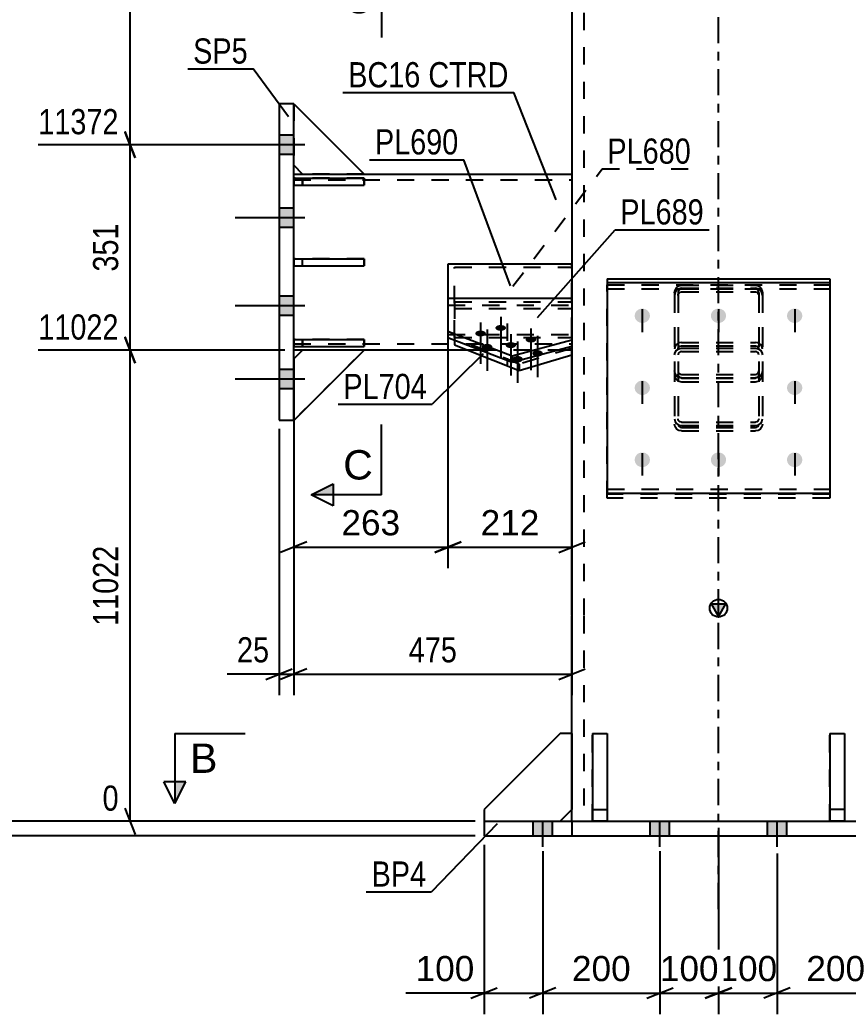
# Model space of a CAD drawing. Header units: millimetres. Extents: x -135 to 706, y -238 to 356.
# Drawn here: x -79.5 to 14.7, y -22 to 91.2 of the extents above; entities that cross this region are included whole.
import ezdxf

# ---------------------------------------------------------------- set-up
doc = ezdxf.new("R2010")
doc.units = ezdxf.units.MM
doc.linetypes.add('DXK_LINE_DOT2', pattern=[3.9198, 1.9599, -1.9599])
doc.linetypes.add('DXK_LINE_DOT3', pattern=[5.9187, 2.979, -0.9799, 0.9799, -0.9799])
doc.styles.add('Arial', font='ARIAL.TTF', dxfattribs={"height": 0.2})
doc.styles.add('Arial Narrow', font='ARIALN.TTF', dxfattribs={"height": 0.2})

# ---------------------------------------------------------------- blocks, each defined once
blk = doc.blocks.new('Part-284933639-1248 - 1225')
at = {"linetype": 'Continuous'}
blk.add_hatch(color=2, dxfattribs=at).paths.add_polyline_path([(0, 23.34), (-0.8, 24.74), (0.8, 24.74)])
at = {"color": 7, "linetype": 'DXK_LINE_DOT3'}
for p, q in [((0, 23.43), (0, 297.99)), ((0, -10), (0, 23.33))]:
    blk.add_line(p, q, dxfattribs=at)
at = {"color": 7, "linetype": 'DXK_LINE_DOT2'}
for p, q in [((-15.33, 287.99), (-15.33, 23.43)), ((-16.67, 57.28), (-16.67, 54.04)), ((-15.33, 23.33), (-15.33, 0)), ((-16.67, 0), (16.67, 0))]:
    blk.add_line(p, q, dxfattribs=at)
at = {"color": 2, "linetype": 'Continuous'}
for p, q in [((-16.67, 277.27), (-16.67, 57.28)), ((-16.67, 23.43), (-16.67, 54.04)), ((0, 23.34), (-0.8, 24.74)), ((-0.8, 24.74), (0.8, 24.74)), ((0.8, 24.74), (0, 23.34)), ((-16.67, 0), (-16.67, 23.33))]:
    blk.add_line(p, q, dxfattribs=at)
blk.add_circle((0, 24.24), 1, dxfattribs=at)
blk = doc.blocks.new('Bolt-284933639-1232 - 1225')
at = {"linetype": 'Continuous'}
for points in [[(-50, 78.08), (-50, 75.88), (-48.33, 75.88), (-48.33, 78.08)], [(-50, 78.08), (-50, 75.88), (-48.33, 75.88), (-48.33, 78.08)], [(-50, 78.08), (-50, 75.88), (-48.33, 75.88), (-48.33, 78.08)], [(-50, 69.75), (-50, 67.55), (-48.33, 67.55), (-48.33, 69.75)], [(-50, 69.75), (-50, 67.55), (-48.33, 67.55), (-48.33, 69.75)], [(-50, 59.75), (-50, 57.55), (-48.33, 57.55), (-48.33, 59.75)], [(-50, 59.75), (-50, 57.55), (-48.33, 57.55), (-48.33, 59.75)], [(-50, 51.42), (-50, 49.22), (-48.33, 49.22), (-48.33, 51.42)], [(-50, 51.42), (-50, 49.22), (-48.33, 49.22), (-48.33, 51.42)], [(-50, 51.42), (-50, 49.22), (-48.33, 49.22), (-48.33, 51.42)]]:
    blk.add_hatch(color=1, dxfattribs=at).paths.add_polyline_path(points)
at = {"color": 1, "linetype": 'Continuous'}
for p, q in [((-48.33, 78.08), (-50, 78.08)), ((-48.33, 78.08), (-50, 78.08)), ((-48.33, 78.08), (-50, 78.08)), ((-47.07, 76.98), (-55, 76.98)), ((-47.07, 76.98), (-55, 76.98)), ((-47.07, 76.98), (-55, 76.98)), ((-48.33, 75.88), (-50, 75.88)), ((-48.33, 75.88), (-50, 75.88)), ((-48.33, 75.88), (-50, 75.88)), ((-48.33, 69.75), (-50, 69.75)), ((-48.33, 69.75), (-50, 69.75)), ((-47.07, 68.65), (-55, 68.65)), ((-47.07, 68.65), (-55, 68.65)), ((-48.33, 67.55), (-50, 67.55)), ((-48.33, 67.55), (-50, 67.55)), ((-48.33, 59.75), (-50, 59.75)), ((-48.33, 59.75), (-50, 59.75)), ((-47.07, 58.65), (-55, 58.65)), ((-47.07, 58.65), (-55, 58.65)), ((-48.33, 57.55), (-50, 57.55)), ((-48.33, 57.55), (-50, 57.55)), ((-48.33, 51.42), (-50, 51.42)), ((-48.33, 51.42), (-50, 51.42)), ((-48.33, 51.42), (-50, 51.42)), ((-47.07, 50.32), (-55, 50.32)), ((-47.07, 50.32), (-55, 50.32)), ((-47.07, 50.32), (-55, 50.32)), ((-48.33, 49.22), (-50, 49.22)), ((-48.33, 49.22), (-50, 49.22)), ((-48.33, 49.22), (-50, 49.22))]:
    blk.add_line(p, q, dxfattribs=at)
blk = doc.blocks.new('Part-284933639-1264 - 1225')
at = {"color": 2, "linetype": 'Continuous'}
for p, q in [((-18, 10), (-26.67, 1.33)), ((-16.67, 10), (-18, 10)), ((-16.67, 10), (-16.67, 1.33)), ((-26.67, 1.33), (-26.67, 0)), ((-18, 0), (-16.67, 1.33)), ((-26.67, 0), (-26.67, 0))]:
    blk.add_line(p, q, dxfattribs=at)
at = {"color": 7, "linetype": 'DXK_LINE_DOT2'}
blk.add_line((-26.67, 0), (-18, 0), dxfattribs=at)
blk = doc.blocks.new('Part-284933639-1414 - 1225')
at = {"color": 2, "linetype": 'Continuous'}
for p, q in [((-16.67, 59.48), (-30.79, 59.48)), ((-30.79, 59.48), (-30.79, 55.01)), ((-16.67, 57.28), (-16.67, 54.04)), ((-30.79, 55.76), (-23.47, 52.95)), ((-23.47, 52.19), (-30.79, 55.01)), ((-23.47, 52.95), (-16.67, 54.8)), ((-16.67, 54.04), (-23.47, 52.19)), ((-23.47, 52.95), (-23.47, 52.19))]:
    blk.add_line(p, q, dxfattribs=at)
at = {"color": 7, "linetype": 'DXK_LINE_DOT2'}
for p, q in [((-16.67, 59.48), (-16.67, 57.28)), ((-30.79, 58.72), (-16.67, 58.72))]:
    blk.add_line(p, q, dxfattribs=at)
blk = doc.blocks.new('Part-284933639-1408 - 1225')
at = {"color": 7, "linetype": 'DXK_LINE_DOT2'}
for p, q in [((-30.04, 59.12), (-16.67, 59.12)), ((-30.04, 59.12), (-30.04, 54.23)), ((-16.67, 59.12), (-16.67, 53.06)), ((-30.04, 58.36), (-16.67, 58.36)), ((-22.69, 52.03), (-30.04, 54.98)), ((-30.04, 54.23), (-28.6, 53.65)), ((-16.67, 53.81), (-22.69, 52.03)), ((-22.69, 52.03), (-22.69, 51.28))]:
    blk.add_line(p, q, dxfattribs=at)
at = {"color": 2, "linetype": 'Continuous'}
for p, q in [((-28.6, 53.65), (-22.69, 51.28)), ((-22.69, 51.28), (-16.67, 53.06))]:
    blk.add_line(p, q, dxfattribs=at)
blk = doc.blocks.new('Part-284933639-1263 - 1225')
at = {"color": 2, "linetype": 'Continuous'}
for p, q in [((-26.67, 0), (-16.67, 0)), ((-26.67, 0), (-26.67, -1.67)), ((-16.67, 0), (26.67, 0)), ((-16.67, 0), (-16.67, -1.67)), ((16.66, -1.67), (16.66, 0)), ((26.67, -1.67), (26.67, 0)), ((-26.67, -1.67), (-16.67, -1.67)), ((-16.67, -1.67), (26.67, -1.67))]:
    blk.add_line(p, q, dxfattribs=at)
blk = doc.blocks.new('Part-284933639-1265 - 1225')
at = {"color": 2, "linetype": 'Continuous'}
for p, q in [((12.66, 10), (12.66, 0)), ((12.66, 10), (14.33, 10)), ((14.33, 10), (14.33, 0)), ((14.33, 1.33), (12.66, 1.33)), ((12.66, 0), (14.33, 0))]:
    blk.add_line(p, q, dxfattribs=at)
blk = doc.blocks.new('Part-284933639-1401 - 1225')
at = {"color": 7, "linetype": 'DXK_LINE_DOT2'}
for p, q in [((-40.33, 54.84), (-48.33, 54.84)), ((-48.33, 54.84), (-48.33, 54.04)), ((-47.33, 54.84), (-47.33, 54.04)), ((-40.33, 54.04), (-40.33, 54.84)), ((-48.33, 54.04), (-40.33, 54.04))]:
    blk.add_line(p, q, dxfattribs=at)
blk = doc.blocks.new('Part-284933639-1266 - 1225')
at = {"color": 7, "linetype": 'DXK_LINE_DOT2'}
for p, q in [((-18, 10), (-26.67, 1.33)), ((-16.67, 10), (-18, 10)), ((-16.67, 1.33), (-16.67, 10)), ((-26.67, 1.33), (-26.67, 0)), ((-18, 0), (-16.67, 1.33)), ((-26.67, 0), (-18, 0))]:
    blk.add_line(p, q, dxfattribs=at)
blk = doc.blocks.new('Part-284933639-1267 - 1225')
at = {"color": 7, "linetype": 'DXK_LINE_DOT2'}
for p, q in [((12.66, 0), (12.66, 10)), ((12.66, 10), (14.33, 10)), ((14.33, 10), (14.33, 0)), ((14.33, 1.33), (12.66, 1.33)), ((14.33, 0), (12.66, 0))]:
    blk.add_line(p, q, dxfattribs=at)
blk = doc.blocks.new('Part-284933639-1269 - 1225')
at = {"color": 2, "linetype": 'Continuous'}
for p, q in [((-14.34, 10), (-14.34, 0)), ((-14.34, 10), (-12.67, 10)), ((-12.67, 10), (-12.67, 0)), ((-14.34, 1.33), (-12.67, 1.33)), ((-14.34, 0), (-12.67, 0))]:
    blk.add_line(p, q, dxfattribs=at)
blk = doc.blocks.new('Part-284933639-1409 - 1225')
at = {"color": 2, "linetype": 'Continuous'}
for p, q in [((-48.33, 81.65), (-40.33, 73.65)), ((-48.33, 74.65), (-47.33, 73.65)), ((-47.33, 73.65), (-40.33, 73.65))]:
    blk.add_line(p, q, dxfattribs=at)
at = {"color": 7, "linetype": 'DXK_LINE_DOT2'}
blk.add_line((-48.33, 81.65), (-48.33, 74.65), dxfattribs=at)
blk = doc.blocks.new('Part-284933639-1281 - 1225')
at = {"color": 7, "linetype": 'DXK_LINE_DOT2'}
for p, q in [((-12.67, 36.77), (-12.67, 61.03)), ((-12.67, 61.03), (12.67, 61.03)), ((-12.67, 60.57), (12.67, 60.57)), ((12.67, 61.03), (12.67, 36.77)), ((12.67, 37.22), (-12.67, 37.22)), ((12.67, 36.77), (-12.67, 36.77))]:
    blk.add_line(p, q, dxfattribs=at)
blk = doc.blocks.new('Part-284933639-1404 - 1225')
at = {"color": 2, "linetype": 'Continuous'}
for p, q in [((-48.33, 54.84), (-40.33, 54.84)), ((-48.33, 54.84), (-48.33, 54.04)), ((-40.33, 54.84), (-40.33, 54.04)), ((-48.33, 54.04), (-40.33, 54.04))]:
    blk.add_line(p, q, dxfattribs=at)
at = {"color": 7, "linetype": 'DXK_LINE_DOT2'}
blk.add_line((-47.33, 54.04), (-47.33, 54.84), dxfattribs=at)
blk = doc.blocks.new('Part-284933639-1403 - 1225')
at = {"color": 2, "linetype": 'Continuous'}
for p, q in [((-48.33, 64.01), (-40.33, 64.01)), ((-48.33, 64.01), (-48.33, 63.21)), ((-40.33, 64.01), (-40.33, 63.21)), ((-48.33, 63.21), (-40.33, 63.21))]:
    blk.add_line(p, q, dxfattribs=at)
at = {"color": 7, "linetype": 'DXK_LINE_DOT2'}
blk.add_line((-47.33, 63.21), (-47.33, 64.01), dxfattribs=at)
blk = doc.blocks.new('Part-284933639-1410 - 1225')
at = {"color": 7, "linetype": 'DXK_LINE_DOT2'}
for p, q in [((-48.33, 74.65), (-48.33, 81.65)), ((-48.33, 81.65), (-40.33, 73.65)), ((-47.33, 73.65), (-48.33, 74.65)), ((-40.33, 73.65), (-47.33, 73.65))]:
    blk.add_line(p, q, dxfattribs=at)
blk = doc.blocks.new('Bolt-284933639-1314 - 1225')
at = {"color": 1, "linetype": 'DXK_LINE_DOT2'}
for p, q in [((-8.67, 57.61), (-8.67, 55.22)), ((0, 57.61), (0, 55.22)), ((8.67, 57.61), (8.67, 55.22)), ((-8.67, 49.47), (-8.67, 47.07)), ((8.67, 49.47), (8.67, 47.07)), ((-8.67, 41.32), (-8.67, 38.93)), ((0, 41.32), (0, 38.93)), ((8.67, 41.32), (8.67, 38.93))]:
    blk.add_line(p, q, dxfattribs=at)
blk = doc.blocks.new('Bolt-284933639-1315 - 1225')
at = {"linetype": 'Continuous'}
for points in [[(-18.9, 0), (-21.1, 0), (-21.1, -1.67), (-18.9, -1.67)], [(-18.9, 0), (-21.1, 0), (-21.1, -1.67), (-18.9, -1.67)], [(-5.57, 0), (-7.77, 0), (-7.77, -1.67), (-5.57, -1.67)], [(-5.57, 0), (-7.77, 0), (-7.77, -1.67), (-5.57, -1.67)], [(7.77, 0), (5.57, 0), (5.57, -1.67), (7.77, -1.67)], [(7.77, 0), (5.57, 0), (5.57, -1.67), (7.77, -1.67)], [(21.1, 0), (18.9, 0), (18.9, -1.67), (21.1, -1.67)], [(21.1, 0), (18.9, 0), (18.9, -1.67), (21.1, -1.67)]]:
    blk.add_hatch(color=1, dxfattribs=at).paths.add_polyline_path(points)
at = {"color": 1, "linetype": 'Continuous'}
for p, q in [((-21.1, -1.67), (-21.1, 0)), ((-21.1, -1.67), (-21.1, 0)), ((-20, -2.93), (-20, 0)), ((-20, -2.93), (-20, 0)), ((-18.9, -1.67), (-18.9, 0)), ((-18.9, -1.67), (-18.9, 0)), ((-7.77, -1.67), (-7.77, 0)), ((-7.77, -1.67), (-7.77, 0)), ((-6.67, -2.93), (-6.67, 0)), ((-6.67, -2.93), (-6.67, 0)), ((-5.57, -1.67), (-5.57, 0)), ((-5.57, -1.67), (-5.57, 0)), ((5.57, -1.67), (5.57, 0)), ((5.57, -1.67), (5.57, 0)), ((6.67, -2.93), (6.67, 0)), ((6.67, -2.93), (6.67, 0)), ((7.77, -1.67), (7.77, 0)), ((7.77, -1.67), (7.77, 0)), ((18.9, -1.67), (18.9, 0)), ((18.9, -1.67), (18.9, 0)), ((20, -2.93), (20, 0)), ((20, -2.93), (20, 0)), ((21.1, -1.67), (21.1, 0)), ((21.1, -1.67), (21.1, 0))]:
    blk.add_line(p, q, dxfattribs=at)
blk = doc.blocks.new('Part-284933639-1399 - 1225')
at = {"color": 7, "linetype": 'DXK_LINE_DOT2'}
for p, q in [((-40.33, 73.17), (-48.33, 73.17)), ((-48.33, 73.17), (-48.33, 72.37)), ((-47.33, 73.17), (-47.33, 72.37)), ((-40.33, 72.37), (-40.33, 73.17)), ((-48.33, 72.37), (-40.33, 72.37))]:
    blk.add_line(p, q, dxfattribs=at)
blk = doc.blocks.new('Part-284933639-1400 - 1225')
at = {"color": 7, "linetype": 'DXK_LINE_DOT2'}
for p, q in [((-40.33, 64.01), (-48.33, 64.01)), ((-48.33, 64.01), (-48.33, 63.21)), ((-47.33, 63.21), (-47.33, 64.01)), ((-40.33, 63.21), (-40.33, 64.01)), ((-48.33, 63.21), (-40.33, 63.21))]:
    blk.add_line(p, q, dxfattribs=at)
blk = doc.blocks.new('Part-284933639-1402 - 1225')
at = {"color": 2, "linetype": 'Continuous'}
for p, q in [((-48.33, 73.17), (-40.33, 73.17)), ((-48.33, 73.17), (-48.33, 72.37)), ((-40.33, 73.17), (-40.33, 72.37)), ((-48.33, 72.37), (-40.33, 72.37))]:
    blk.add_line(p, q, dxfattribs=at)
at = {"color": 7, "linetype": 'DXK_LINE_DOT2'}
blk.add_line((-47.33, 72.37), (-47.33, 73.17), dxfattribs=at)
blk = doc.blocks.new('Part-284933639-1411 - 1225')
at = {"color": 2, "linetype": 'Continuous'}
for p, q in [((-47.33, 53.61), (-48.33, 52.61)), ((-48.33, 45.61), (-40.33, 53.61)), ((-40.33, 53.61), (-47.33, 53.61)), ((-48.33, 45.65), (-48.33, 45.61))]:
    blk.add_line(p, q, dxfattribs=at)
at = {"color": 7, "linetype": 'DXK_LINE_DOT2'}
blk.add_line((-48.33, 45.61), (-48.33, 52.61), dxfattribs=at)
blk = doc.blocks.new('Part-284933639-1412 - 1225')
at = {"color": 7, "linetype": 'DXK_LINE_DOT2'}
for p, q in [((-47.33, 53.61), (-48.33, 52.61)), ((-48.33, 45.61), (-40.33, 53.61)), ((-40.33, 53.61), (-47.33, 53.61)), ((-48.33, 52.61), (-48.33, 45.61))]:
    blk.add_line(p, q, dxfattribs=at)
blk = doc.blocks.new('Part-284933639-1455 - 1225')
at = {"color": 2, "linetype": 'Continuous'}
for p, q in [((-50, 81.65), (-50, 45.65)), ((-48.33, 81.65), (-50, 81.65)), ((-48.33, 45.65), (-48.33, 81.65)), ((-50, 45.65), (-48.33, 45.65))]:
    blk.add_line(p, q, dxfattribs=at)
blk = doc.blocks.new('Part-284933639-1456 - 1225')
at = {"color": 7, "linetype": 'DXK_LINE_DOT2'}
for p, q in [((-5, 60.15), (-4.94, 60.47)), ((-5, 60.15), (-5, 45.79)), ((-4.57, 60.31), (-4.6, 60.15)), ((-4.6, 60.15), (-4.6, 45.79)), ((-4.48, 60.45), (-4.57, 60.31)), ((-4.51, 60.93), (-4.2, 61)), ((-4.35, 60.54), (-4.48, 60.45)), ((-4.2, 60.57), (-4.35, 60.54)), ((-4.2, 61), (4.2, 61)), ((-4.2, 60.57), (4.2, 60.57)), ((4.2, 61), (4.51, 60.93)), ((4.35, 60.54), (4.2, 60.57)), ((4.48, 60.45), (4.35, 60.54)), ((4.57, 60.31), (4.48, 60.45)), ((4.6, 60.15), (4.57, 60.31)), ((4.6, 60.15), (4.6, 45.79)), ((4.94, 60.47), (5, 60.15)), ((5, 60.15), (5, 45.79)), ((-4.51, 54.43), (-4.77, 54.26)), ((-4.2, 54.49), (-4.51, 54.43)), ((-4.2, 54.49), (4.2, 54.49)), ((4.51, 54.43), (4.2, 54.49)), ((4.77, 54.26), (4.51, 54.43)), ((-4.94, 54.02), (-5, 53.73)), ((-4.77, 54.26), (-4.94, 54.02)), ((-4.6, 53.73), (-4.57, 53.87)), ((-4.57, 53.87), (-4.48, 54)), ((-4.48, 54), (-4.35, 54.08)), ((-4.35, 54.08), (-4.2, 54.11)), ((-4.2, 54.11), (4.2, 54.11)), ((4.2, 54.11), (4.35, 54.08)), ((4.35, 54.08), (4.48, 54)), ((4.48, 54), (4.57, 53.87)), ((4.57, 53.87), (4.6, 53.73)), ((4.94, 54.02), (4.77, 54.26)), ((5, 53.73), (4.94, 54.02)), ((-4.94, 50.94), (-5, 51.27)), ((-4.6, 51.27), (-4.57, 51.1)), ((-4.57, 51.1), (-4.48, 50.97)), ((-4.48, 50.97), (-4.35, 50.88)), ((4.35, 50.88), (4.48, 50.97)), ((4.48, 50.97), (4.57, 51.1)), ((4.57, 51.1), (4.6, 51.27)), ((5, 51.27), (4.94, 50.94)), ((-4.2, 50.42), (-4.51, 50.49)), ((-4.35, 50.88), (-4.2, 50.84)), ((-4.2, 50.84), (4.2, 50.84)), ((-4.2, 50.42), (4.2, 50.42)), ((4.2, 50.84), (4.35, 50.88)), ((4.51, 50.49), (4.2, 50.42)), ((-5, 45.79), (-4.94, 45.5)), ((-4.94, 45.5), (-4.77, 45.25)), ((-4.57, 45.64), (-4.6, 45.79)), ((-4.48, 45.52), (-4.57, 45.64)), ((-4.35, 45.44), (-4.48, 45.52)), ((-4.2, 45.41), (-4.35, 45.44)), ((-4.2, 45.41), (4.2, 45.41)), ((4.35, 45.44), (4.2, 45.41)), ((4.48, 45.52), (4.35, 45.44)), ((4.57, 45.64), (4.48, 45.52)), ((4.6, 45.79), (4.57, 45.64)), ((4.77, 45.25), (4.94, 45.5)), ((4.94, 45.5), (5, 45.79)), ((-4.77, 45.25), (-4.51, 45.09)), ((-4.51, 45.09), (-4.2, 45.03)), ((-4.2, 45.03), (4.2, 45.03)), ((4.2, 45.03), (4.51, 45.09)), ((4.51, 45.09), (4.77, 45.25))]:
    blk.add_line(p, q, dxfattribs=at)
for centre, start, end in [((-4.17, 60.18), 114.1353, 159.0718), ((4.17, 60.18), 20.9282, 65.8647), ((-4.17, 51.24), 200.9282, 245.8647), ((4.17, 51.24), 294.1353, 339.0718)]:
    blk.add_arc(centre, 0.824, start, end, dxfattribs=at)
blk = doc.blocks.new('Part-284933639-1459 - 1225')
at = {"color": 7, "linetype": 'DXK_LINE_DOT2'}
for p, q in [((-14.34, 0), (-14.34, 10)), ((-14.34, 10), (-12.67, 10)), ((-12.67, 10), (-12.67, 0)), ((-14.34, 1.33), (-12.67, 1.33)), ((-12.67, 0), (-14.34, 0))]:
    blk.add_line(p, q, dxfattribs=at)
blk = doc.blocks.new('Part-284933639-1460 - 1225')
at = {"color": 7, "linetype": 'DXK_LINE_DOT2'}
for p, q in [((-4.94, 60.14), (-5, 59.81)), ((-4.6, 59.81), (-4.57, 59.98)), ((-4.57, 59.98), (-4.48, 60.11)), ((-4.2, 60.66), (-4.51, 60.6)), ((-4.48, 60.11), (-4.35, 60.21)), ((-4.35, 60.21), (-4.2, 60.24)), ((-4.2, 60.66), (4.2, 60.66)), ((-4.2, 60.24), (4.2, 60.24)), ((4.51, 60.6), (4.2, 60.66)), ((4.2, 60.24), (4.35, 60.21)), ((4.35, 60.21), (4.48, 60.11)), ((4.48, 60.11), (4.57, 59.98)), ((4.57, 59.98), (4.6, 59.81)), ((5, 59.81), (4.94, 60.14)), ((-5, 59.81), (-5, 45.18)), ((-4.6, 59.81), (-4.6, 45.18)), ((4.6, 59.81), (4.6, 45.18)), ((5, 59.81), (5, 45.18)), ((-5, 53.07), (-4.94, 53.36)), ((-4.94, 53.36), (-4.77, 53.6)), ((-4.77, 53.6), (-4.51, 53.77)), ((-4.57, 53.22), (-4.6, 53.07)), ((-4.48, 53.34), (-4.57, 53.22)), ((-4.51, 53.77), (-4.2, 53.82)), ((-4.35, 53.42), (-4.48, 53.34)), ((-4.2, 53.45), (-4.35, 53.42)), ((-4.2, 53.82), (4.2, 53.82)), ((-4.2, 53.45), (4.2, 53.45)), ((4.2, 53.82), (4.51, 53.77)), ((4.35, 53.42), (4.2, 53.45)), ((4.48, 53.34), (4.35, 53.42)), ((4.57, 53.22), (4.48, 53.34)), ((4.51, 53.77), (4.77, 53.6)), ((4.6, 53.07), (4.57, 53.22)), ((4.77, 53.6), (4.94, 53.36)), ((4.94, 53.36), (5, 53.07)), ((-5, 50.87), (-4.94, 50.55)), ((-4.57, 50.71), (-4.6, 50.87)), ((-4.48, 50.57), (-4.57, 50.71)), ((-4.51, 50.09), (-4.2, 50.02)), ((-4.35, 50.48), (-4.48, 50.57)), ((-4.2, 50.45), (-4.35, 50.48)), ((-4.2, 50.45), (4.2, 50.45)), ((-4.2, 50.02), (4.2, 50.02)), ((4.35, 50.48), (4.2, 50.45)), ((4.2, 50.02), (4.51, 50.09)), ((4.48, 50.57), (4.35, 50.48)), ((4.57, 50.71), (4.48, 50.57)), ((4.6, 50.87), (4.57, 50.71)), ((4.94, 50.55), (5, 50.87)), ((-4.94, 44.89), (-5, 45.18)), ((-4.77, 44.65), (-4.94, 44.89)), ((-4.51, 44.48), (-4.77, 44.65)), ((-4.6, 45.18), (-4.57, 45.03)), ((-4.57, 45.03), (-4.48, 44.91)), ((-4.2, 44.43), (-4.51, 44.48)), ((-4.48, 44.91), (-4.35, 44.83)), ((-4.35, 44.83), (-4.2, 44.8)), ((-4.2, 44.8), (4.2, 44.8)), ((-4.2, 44.43), (4.2, 44.43)), ((4.2, 44.8), (4.35, 44.83)), ((4.51, 44.48), (4.2, 44.43)), ((4.35, 44.83), (4.48, 44.91)), ((4.48, 44.91), (4.57, 45.03)), ((4.77, 44.65), (4.51, 44.48)), ((4.57, 45.03), (4.6, 45.18)), ((4.94, 44.89), (4.77, 44.65)), ((5, 45.18), (4.94, 44.89))]:
    blk.add_line(p, q, dxfattribs=at)
for centre, start, end in [((-4.17, 59.85), 114.32, 159.2417), ((4.17, 59.85), 20.7583, 65.68), ((-4.17, 50.84), 200.7583, 245.68), ((4.17, 50.84), 294.32, 339.2417)]:
    blk.add_arc(centre, 0.827, start, end, dxfattribs=at)
blk = doc.blocks.new('Part-284933639-1491 - 1225')
at = {"color": 2, "linetype": 'Continuous'}
for p, q in [((-48.33, 73.65), (-47.33, 73.65)), ((-40.33, 73.65), (-16.67, 73.65)), ((-48.33, 53.65), (-27.26, 53.65)), ((-18.1, 53.65), (-16.67, 53.65))]:
    blk.add_line(p, q, dxfattribs=at)
at = {"color": 7, "linetype": 'DXK_LINE_DOT2'}
for p, q in [((-48.33, 53.65), (-48.33, 73.65)), ((-47.33, 73.65), (-40.33, 73.65)), ((-16.67, 73.65), (-16.67, 53.65)), ((-48.33, 72.98), (-16.67, 72.98)), ((-48.33, 54.32), (-16.67, 54.32)), ((-27.26, 53.65), (-18.1, 53.65))]:
    blk.add_line(p, q, dxfattribs=at)
blk = doc.blocks.new('Part-284933639-1493 - 1225')
at = {"color": 2, "linetype": 'Continuous'}
for p, q in [((-12.67, 61.74), (-12.67, 37.35)), ((-12.67, 61.74), (12.67, 61.74)), ((-12.67, 61.3), (12.67, 61.3)), ((12.67, 61.74), (12.67, 37.35)), ((-12.67, 37.35), (12.67, 37.35))]:
    blk.add_line(p, q, dxfattribs=at)
at = {"color": 7, "linetype": 'DXK_LINE_DOT2'}
blk.add_line((-12.67, 37.78), (12.67, 37.78), dxfattribs=at)
blk = doc.blocks.new('Bolt-284933639-1494 - 1225')
at = {"linetype": 'Continuous'}
for points in [[(-8.67, 58.34), (-8.49, 58.32), (-8.31, 58.27), (-8.16, 58.18), (-8.02, 58.07), (-7.92, 57.93), (-7.84, 57.77), (-7.81, 57.6), (-7.81, 57.43), (-7.84, 57.27), (-7.92, 57.11), (-8.02, 56.97), (-8.16, 56.86), (-8.31, 56.77), (-8.49, 56.72), (-8.67, 56.7), (-8.85, 56.72), (-9.02, 56.77), (-9.18, 56.86), (-9.31, 56.97), (-9.42, 57.11), (-9.49, 57.27), (-9.53, 57.43), (-9.53, 57.6), (-9.49, 57.77), (-9.42, 57.93), (-9.31, 58.07), (-9.18, 58.18), (-9.02, 58.27), (-8.85, 58.32)], [(0, 58.34), (0.18, 58.32), (0.35, 58.27), (0.51, 58.18), (0.64, 58.07), (0.75, 57.93), (0.82, 57.77), (0.86, 57.6), (0.86, 57.43), (0.82, 57.27), (0.75, 57.11), (0.64, 56.97), (0.51, 56.86), (0.35, 56.77), (0.18, 56.72), (0, 56.7), (-0.18, 56.72), (-0.35, 56.77), (-0.51, 56.86), (-0.64, 56.97), (-0.75, 57.11), (-0.82, 57.27), (-0.86, 57.43), (-0.86, 57.6), (-0.82, 57.77), (-0.75, 57.93), (-0.64, 58.07), (-0.51, 58.18), (-0.35, 58.27), (-0.18, 58.32)], [(8.67, 58.34), (8.85, 58.32), (9.02, 58.27), (9.18, 58.18), (9.31, 58.07), (9.42, 57.93), (9.49, 57.77), (9.53, 57.6), (9.53, 57.43), (9.49, 57.27), (9.42, 57.11), (9.31, 56.97), (9.18, 56.86), (9.02, 56.77), (8.85, 56.72), (8.67, 56.7), (8.49, 56.72), (8.31, 56.77), (8.16, 56.86), (8.02, 56.97), (7.92, 57.11), (7.84, 57.27), (7.8, 57.43), (7.8, 57.6), (7.84, 57.77), (7.92, 57.93), (8.02, 58.07), (8.16, 58.18), (8.31, 58.27), (8.49, 58.32)], [(-8.67, 50.14), (-8.49, 50.13), (-8.31, 50.07), (-8.16, 49.99), (-8.02, 49.87), (-7.92, 49.73), (-7.84, 49.58), (-7.81, 49.41), (-7.81, 49.24), (-7.84, 49.07), (-7.92, 48.91), (-8.02, 48.78), (-8.16, 48.66), (-8.31, 48.58), (-8.49, 48.52), (-8.67, 48.51), (-8.85, 48.52), (-9.02, 48.58), (-9.18, 48.66), (-9.31, 48.78), (-9.42, 48.91), (-9.49, 49.07), (-9.53, 49.24), (-9.53, 49.41), (-9.49, 49.58), (-9.42, 49.73), (-9.31, 49.87), (-9.18, 49.99), (-9.02, 50.07), (-8.85, 50.13)], [(8.67, 50.14), (8.85, 50.13), (9.02, 50.07), (9.18, 49.99), (9.31, 49.87), (9.42, 49.73), (9.49, 49.58), (9.53, 49.41), (9.53, 49.24), (9.49, 49.07), (9.42, 48.91), (9.31, 48.78), (9.18, 48.66), (9.02, 48.58), (8.85, 48.52), (8.67, 48.51), (8.49, 48.52), (8.31, 48.58), (8.16, 48.66), (8.02, 48.78), (7.92, 48.91), (7.84, 49.07), (7.8, 49.24), (7.8, 49.41), (7.84, 49.58), (7.92, 49.73), (8.02, 49.87), (8.16, 49.99), (8.31, 50.07), (8.49, 50.13)], [(-8.67, 41.96), (-8.49, 41.95), (-8.31, 41.89), (-8.16, 41.81), (-8.02, 41.69), (-7.92, 41.55), (-7.84, 41.39), (-7.81, 41.22), (-7.81, 41.04), (-7.84, 40.87), (-7.92, 40.71), (-8.02, 40.57), (-8.16, 40.45), (-8.31, 40.37), (-8.49, 40.31), (-8.67, 40.3), (-8.85, 40.31), (-9.02, 40.37), (-9.18, 40.45), (-9.31, 40.57), (-9.42, 40.71), (-9.49, 40.87), (-9.53, 41.04), (-9.53, 41.22), (-9.49, 41.39), (-9.42, 41.55), (-9.31, 41.69), (-9.18, 41.81), (-9.02, 41.89), (-8.85, 41.95)], [(0, 41.96), (0.18, 41.95), (0.35, 41.89), (0.51, 41.81), (0.64, 41.69), (0.75, 41.55), (0.82, 41.39), (0.86, 41.22), (0.86, 41.04), (0.82, 40.87), (0.75, 40.71), (0.64, 40.57), (0.51, 40.45), (0.35, 40.37), (0.18, 40.31), (0, 40.3), (-0.18, 40.31), (-0.35, 40.37), (-0.51, 40.45), (-0.64, 40.57), (-0.75, 40.71), (-0.82, 40.87), (-0.86, 41.04), (-0.86, 41.22), (-0.82, 41.39), (-0.75, 41.55), (-0.64, 41.69), (-0.51, 41.81), (-0.35, 41.89), (-0.18, 41.95)], [(8.67, 41.96), (8.85, 41.95), (9.02, 41.89), (9.18, 41.81), (9.31, 41.69), (9.42, 41.55), (9.49, 41.39), (9.53, 41.22), (9.53, 41.04), (9.49, 40.87), (9.42, 40.71), (9.31, 40.57), (9.18, 40.45), (9.02, 40.37), (8.85, 40.31), (8.67, 40.3), (8.49, 40.31), (8.31, 40.37), (8.16, 40.45), (8.02, 40.57), (7.92, 40.71), (7.84, 40.87), (7.8, 41.04), (7.8, 41.22), (7.84, 41.39), (7.92, 41.55), (8.02, 41.69), (8.16, 41.81), (8.31, 41.89), (8.49, 41.95)]]:
    blk.add_hatch(color=1, dxfattribs=at).paths.add_polyline_path(points)
at = {"color": 1, "linetype": 'Continuous'}
for p, q in [((-8.67, 58.28), (-8.67, 56)), ((0, 58.28), (0, 56)), ((8.67, 58.28), (8.67, 56)), ((-8.67, 50.08), (-8.67, 47.81)), ((8.67, 50.08), (8.67, 47.81)), ((-8.67, 41.89), (-8.67, 39.61)), ((0, 41.89), (0, 39.61)), ((8.67, 41.89), (8.67, 39.61))]:
    blk.add_line(p, q, dxfattribs=at)
blk = doc.blocks.new('Bolt-284933639-1550 - 1225')
at = {"linetype": 'Continuous'}
for points in [[(-27.07, 55.17), (-27.2, 55.18), (-27.32, 55.2), (-27.42, 55.24), (-27.52, 55.28), (-27.59, 55.34), (-27.64, 55.4), (-27.67, 55.47), (-27.67, 55.54), (-27.64, 55.61), (-27.59, 55.68), (-27.52, 55.73), (-27.42, 55.78), (-27.32, 55.81), (-27.2, 55.84), (-27.07, 55.84), (-26.95, 55.84), (-26.83, 55.81), (-26.72, 55.78), (-26.63, 55.73), (-26.55, 55.68), (-26.5, 55.61), (-26.47, 55.54), (-26.47, 55.47), (-26.5, 55.4), (-26.55, 55.34), (-26.63, 55.28), (-26.72, 55.24), (-26.83, 55.2), (-26.95, 55.18)], [(-24.78, 55.81), (-24.91, 55.81), (-25.03, 55.84), (-25.13, 55.87), (-25.23, 55.92), (-25.3, 55.97), (-25.35, 56.04), (-25.38, 56.1), (-25.38, 56.17), (-25.35, 56.24), (-25.3, 56.3), (-25.23, 56.36), (-25.13, 56.41), (-25.03, 56.44), (-24.91, 56.46), (-24.78, 56.47), (-24.66, 56.46), (-24.54, 56.44), (-24.43, 56.41), (-24.34, 56.36), (-24.26, 56.3), (-24.21, 56.24), (-24.18, 56.17), (-24.18, 56.1), (-24.21, 56.04), (-24.26, 55.97), (-24.34, 55.92), (-24.43, 55.87), (-24.54, 55.84), (-24.66, 55.81)], [(-23.63, 53.84), (-23.75, 53.84), (-23.87, 53.87), (-23.98, 53.9), (-24.07, 53.95), (-24.15, 54.01), (-24.2, 54.08), (-24.22, 54.15), (-24.22, 54.22), (-24.2, 54.29), (-24.15, 54.36), (-24.07, 54.41), (-23.98, 54.46), (-23.87, 54.5), (-23.75, 54.52), (-23.63, 54.53), (-23.5, 54.52), (-23.38, 54.5), (-23.27, 54.46), (-23.18, 54.41), (-23.11, 54.36), (-23.06, 54.29), (-23.03, 54.22), (-23.03, 54.15), (-23.06, 54.08), (-23.11, 54.01), (-23.18, 53.95), (-23.27, 53.9), (-23.38, 53.87), (-23.5, 53.84)], [(-21.34, 54.47), (-21.46, 54.48), (-21.58, 54.5), (-21.69, 54.54), (-21.78, 54.59), (-21.86, 54.64), (-21.91, 54.71), (-21.93, 54.78), (-21.93, 54.85), (-21.91, 54.92), (-21.86, 54.98), (-21.78, 55.04), (-21.69, 55.09), (-21.58, 55.13), (-21.46, 55.15), (-21.34, 55.15), (-21.21, 55.15), (-21.09, 55.13), (-20.98, 55.09), (-20.89, 55.04), (-20.82, 54.98), (-20.77, 54.92), (-20.74, 54.85), (-20.74, 54.78), (-20.77, 54.71), (-20.82, 54.64), (-20.89, 54.59), (-20.98, 54.54), (-21.09, 54.5), (-21.21, 54.48)]]:
    blk.add_hatch(color=1, dxfattribs=at).paths.add_polyline_path(points)
at = {"color": 1, "linetype": 'Continuous'}
for p, q in [((-27.07, 56.77), (-27.07, 52.04)), ((-24.78, 57.4), (-24.78, 52.67)), ((-23.63, 55.44), (-23.63, 50.72)), ((-21.34, 56.07), (-21.34, 51.35))]:
    blk.add_line(p, q, dxfattribs=at)
blk = doc.blocks.new('Part-284933639-1574 - 1225')
at = {"color": 7, "linetype": 'DXK_LINE_DOT2'}
for p, q in [((-30.04, 55.05), (-30.04, 63.05)), ((-30.04, 63.05), (-16.67, 63.05)), ((-16.67, 55.05), (-16.67, 63.05)), ((-30.04, 55.05), (-16.67, 55.05))]:
    blk.add_line(p, q, dxfattribs=at)
blk = doc.blocks.new('Bolt-284933639-1575 - 1225')
at = {"linetype": 'Continuous'}
for points in [[(-26.32, 54.32), (-26.19, 54.31), (-26.07, 54.29), (-25.97, 54.25), (-25.87, 54.2), (-25.8, 54.14), (-25.75, 54.07), (-25.72, 54), (-25.72, 53.93), (-25.75, 53.85), (-25.8, 53.78), (-25.87, 53.72), (-25.97, 53.67), (-26.07, 53.64), (-26.19, 53.61), (-26.32, 53.6), (-26.44, 53.61), (-26.56, 53.64), (-26.67, 53.67), (-26.76, 53.72), (-26.84, 53.78), (-26.89, 53.85), (-26.92, 53.93), (-26.92, 54), (-26.89, 54.07), (-26.84, 54.14), (-26.76, 54.2), (-26.67, 54.25), (-26.56, 54.29), (-26.44, 54.31)], [(-20.58, 53.6), (-20.45, 53.6), (-20.33, 53.57), (-20.22, 53.53), (-20.13, 53.48), (-20.06, 53.42), (-20.01, 53.35), (-19.98, 53.28), (-19.98, 53.2), (-20.01, 53.13), (-20.06, 53.06), (-20.13, 53), (-20.22, 52.95), (-20.33, 52.91), (-20.45, 52.88), (-20.58, 52.88), (-20.7, 52.88), (-20.82, 52.91), (-20.93, 52.95), (-21.02, 53), (-21.1, 53.06), (-21.15, 53.13), (-21.17, 53.2), (-21.17, 53.28), (-21.15, 53.35), (-21.1, 53.42), (-21.02, 53.48), (-20.93, 53.53), (-20.82, 53.57), (-20.7, 53.6)], [(-22.86, 52.94), (-22.74, 52.94), (-22.62, 52.91), (-22.51, 52.87), (-22.42, 52.82), (-22.34, 52.76), (-22.29, 52.69), (-22.26, 52.61), (-22.26, 52.54), (-22.29, 52.46), (-22.34, 52.39), (-22.42, 52.33), (-22.51, 52.28), (-22.62, 52.24), (-22.74, 52.21), (-22.86, 52.21), (-22.99, 52.21), (-23.11, 52.24), (-23.21, 52.28), (-23.31, 52.33), (-23.38, 52.39), (-23.43, 52.46), (-23.46, 52.54), (-23.46, 52.61), (-23.43, 52.69), (-23.38, 52.76), (-23.31, 52.82), (-23.21, 52.87), (-23.11, 52.91), (-22.99, 52.94)]]:
    blk.add_hatch(color=1, dxfattribs=at).paths.add_polyline_path(points)
at = {"color": 1, "linetype": 'DXK_LINE_DOT2'}
blk.add_line((-24.03, 56.63), (-24.03, 51.94), dxfattribs=at)
at = {"color": 1, "linetype": 'Continuous'}
for p, q in [((-26.32, 55.97), (-26.32, 51.27)), ((-22.86, 54.58), (-22.86, 49.88)), ((-20.58, 55.24), (-20.58, 50.55))]:
    blk.add_line(p, q, dxfattribs=at)
blk = doc.blocks.new('Part-284933639-4701 - 1225')
at = {"color": 2, "linetype": 'Continuous'}
for p, q in [((-16.67, 63.38), (-30.79, 63.38)), ((-30.79, 63.38), (-30.79, 59.48))]:
    blk.add_line(p, q, dxfattribs=at)
at = {"color": 7, "linetype": 'DXK_LINE_DOT2'}
for p, q in [((-16.67, 55.38), (-16.67, 63.38)), ((-30.79, 59.48), (-30.79, 55.38)), ((-30.79, 55.38), (-16.67, 55.38))]:
    blk.add_line(p, q, dxfattribs=at)
blk = doc.blocks.new('StraightDimension-284933639-1621 - 1225')
at = {"color": 7, "linetype": 'Continuous'}
for p, q in [((0, -0.75), (0, -21.95)), ((6.67, -3.69), (6.67, -21.95)), ((-1.5, -20.15), (1.5, -18.95)), ((8.17, -18.95), (5.17, -20.15)), ((0, -19.55), (6.67, -19.55))]:
    blk.add_line(p, q, dxfattribs=at)
at = {"color": 0}
blk.add_wipeout([(7.27, -18.8), (7.27, -14.6), (-0.6, -14.6), (-0.6, -18.8)], dxfattribs=at)
at = {"color": 3, "style": 'Arial'}
blk.add_text('100', height=2.865, dxfattribs=at).set_placement((0, -18.2))
blk = doc.blocks.new('StraightDimension-284933639-13911 - 1225')
at = {"color": 7, "linetype": 'Continuous'}
for p, q in [((-30.79, 59.57), (-30.79, 28.79)), ((-48.33, 52.61), (-48.33, 28.79)), ((-46.83, 31.79), (-49.83, 30.59)), ((-32.29, 30.59), (-29.29, 31.79)), ((-48.33, 31.19), (-30.79, 31.19))]:
    blk.add_line(p, q, dxfattribs=at)
at = {"color": 0}
blk.add_wipeout([(-35.63, 31.94), (-35.63, 36.14), (-43.5, 36.14), (-43.5, 31.94)], dxfattribs=at)
at = {"color": 3, "style": 'Arial'}
blk.add_text('263', height=2.865, dxfattribs=at).set_placement((-42.9, 32.54))
blk = doc.blocks.new('StraightDimension-284933639-1698 - 1225')
at = {"color": 7, "linetype": 'Continuous'}
for p, q in [((-66.35, 75.48), (-67.55, 78.48)), ((-51, 76.98), (-77.39, 76.98)), ((-66.95, 53.61), (-66.95, 76.98)), ((-67.55, 55.11), (-66.35, 52.11)), ((-49.33, 53.61), (-77.39, 53.61))]:
    blk.add_line(p, q, dxfattribs=at)
at = {"color": 0}
blk.add_wipeout([(-67.7, 68.64), (-71.9, 68.64), (-71.9, 61.95), (-67.7, 61.95)], dxfattribs=at)
at = {"color": 3, "style": 'Arial Narrow'}
blk.add_text('351', height=2.863, rotation=90.0002, dxfattribs=at).set_placement((-68.3, 62.55))
at = {"color": 0, "linetype": 'Continuous'}
blk.add_wipeout([(-67.65, 77.58), (-67.65, 81.78), (-77.99, 81.78), (-77.99, 77.58)], dxfattribs=at)
at = {"color": 3, "linetype": 'Continuous', "style": 'Arial Narrow'}
blk.add_text('11372', height=2.863, dxfattribs=at).set_placement((-77.39, 78.18))
blk = doc.blocks.new('StraightDimension-284933639-1614 - 1225')
at = {"color": 7, "linetype": 'Continuous'}
for p, q in [((20, -3.34), (20, -21.95)), ((6.67, -3.69), (6.67, -21.95)), ((8.17, -18.95), (5.17, -20.15)), ((18.5, -20.15), (21.5, -18.95)), ((6.67, -19.55), (20, -19.55))]:
    blk.add_line(p, q, dxfattribs=at)
at = {"color": 0}
blk.add_wipeout([(17.27, -18.8), (17.27, -14.6), (9.4, -14.6), (9.4, -18.8)], dxfattribs=at)
at = {"color": 3, "style": 'Arial'}
blk.add_text('200', height=2.865, dxfattribs=at).set_placement((10, -18.2))
blk = doc.blocks.new('StraightDimension-284933639-12200 - 1225')
at = {"color": 7, "linetype": 'Continuous'}
blk.add_line((-27.67, 0), (-88.62, 0), dxfattribs=at)
blk = doc.blocks.new('StraightDimension-284933639-12201 - 1225')
at = {"color": 7, "linetype": 'Continuous'}
for p, q in [((-86.37, 1.5), (-85.17, -1.5)), ((-27.67, 0), (-88.62, 0)), ((-85.77, -1.67), (-85.77, 0)), ((-85.17, -3.17), (-86.37, -0.17)), ((-27.67, -1.67), (-88.62, -1.67)), ((-85.77, -1.67), (-85.77, -8.36)), ((-85.77, -1.67), (-85.77, -8.36))]:
    blk.add_line(p, q, dxfattribs=at)
at = {"color": 0}
blk.add_wipeout([(-86.52, -2.19), (-90.72, -2.19), (-90.72, -7.84), (-86.52, -7.84)], dxfattribs=at)
at = {"color": 3, "style": 'Arial'}
blk.add_text('25', height=2.865, rotation=90.0002, dxfattribs=at).set_placement((-87.12, -7.24))
blk = doc.blocks.new('StraightDimension-284933639-1637 - 1225')
at = {"color": 7, "linetype": 'Continuous'}
for p, q in [((0, -0.75), (0, -21.95)), ((-6.67, -3.41), (-6.67, -21.95)), ((-8.17, -20.15), (-5.17, -18.95)), ((1.5, -18.95), (-1.5, -20.15)), ((-6.67, -19.55), (0, -19.55))]:
    blk.add_line(p, q, dxfattribs=at)
at = {"color": 0}
blk.add_wipeout([(0.6, -18.8), (0.6, -14.6), (-7.27, -14.6), (-7.27, -18.8)], dxfattribs=at)
at = {"color": 3, "style": 'Arial'}
blk.add_text('100', height=2.865, dxfattribs=at).set_placement((-6.67, -18.2))
blk = doc.blocks.new('StraightDimension-284933639-1653 - 1225')
at = {"color": 7, "linetype": 'Continuous'}
for p, q in [((-20, -3.41), (-20, -21.95)), ((-6.67, -3.41), (-6.67, -21.95)), ((-18.5, -18.95), (-21.5, -20.15)), ((-8.17, -20.15), (-5.17, -18.95)), ((-20, -19.55), (-6.67, -19.55))]:
    blk.add_line(p, q, dxfattribs=at)
at = {"color": 0}
blk.add_wipeout([(-9.4, -18.8), (-9.4, -14.6), (-17.27, -14.6), (-17.27, -18.8)], dxfattribs=at)
at = {"color": 3, "style": 'Arial'}
blk.add_text('200', height=2.865, dxfattribs=at).set_placement((-16.67, -18.2))
blk = doc.blocks.new('StraightDimension-284933639-1660 - 1225')
at = {"color": 7, "linetype": 'Continuous'}
for p, q in [((-26.67, -2.67), (-26.67, -21.95)), ((-20, -3.41), (-20, -21.95)), ((-28.17, -20.15), (-25.17, -18.95)), ((-18.5, -18.95), (-21.5, -20.15)), ((-26.67, -19.55), (-35.59, -19.55)), ((-26.67, -19.55), (-35.59, -19.55)), ((-26.67, -19.55), (-20, -19.55))]:
    blk.add_line(p, q, dxfattribs=at)
at = {"color": 0}
blk.add_wipeout([(-27.19, -18.8), (-27.19, -14.6), (-35.06, -14.6), (-35.06, -18.8)], dxfattribs=at)
at = {"color": 3, "style": 'Arial'}
blk.add_text('100', height=2.865, dxfattribs=at).set_placement((-34.46, -18.2))
blk = doc.blocks.new('StraightDimension-284933639-1820 - 1225')
at = {"color": 7, "linetype": 'Continuous'}
for p, q in [((-16.67, 52.65), (-16.67, 14.33)), ((-48.33, 44.61), (-48.33, 14.33)), ((-46.83, 17.33), (-49.83, 16.13)), ((-18.17, 16.13), (-15.17, 17.33)), ((-48.33, 16.73), (-16.67, 16.73))]:
    blk.add_line(p, q, dxfattribs=at)
at = {"color": 0}
blk.add_wipeout([(-29.16, 17.48), (-29.16, 21.68), (-35.84, 21.68), (-35.84, 17.48)], dxfattribs=at)
at = {"color": 3, "style": 'Arial Narrow'}
blk.add_text('475', height=2.863, dxfattribs=at).set_placement((-35.24, 18.08))
blk = doc.blocks.new('StraightDimension-284933639-1691 - 1225')
at = {"color": 7, "linetype": 'Continuous'}
for p, q in [((-66.35, 52.11), (-67.55, 55.11)), ((-49.33, 53.61), (-77.39, 53.61)), ((-66.95, 0), (-66.95, 53.61)), ((-67.55, 1.5), (-66.35, -1.5)), ((-27.67, 0), (-70.08, 0))]:
    blk.add_line(p, q, dxfattribs=at)
at = {"color": 0}
blk.add_wipeout([(-67.7, 31.97), (-71.9, 31.97), (-71.9, 21.63), (-67.7, 21.63)], dxfattribs=at)
at = {"color": 3, "style": 'Arial Narrow'}
blk.add_text('11022', height=2.863, rotation=90.0002, dxfattribs=at).set_placement((-68.3, 22.23))
at = {"color": 0, "linetype": 'Continuous'}
for points in [[(-67.65, 54.21), (-67.65, 58.41), (-77.99, 58.41), (-77.99, 54.21)], [(-67.65, 0.6), (-67.65, 4.8), (-70.68, 4.8), (-70.68, 0.6)]]:
    blk.add_wipeout(points, dxfattribs=at)
at = {"color": 3, "linetype": 'Continuous', "style": 'Arial Narrow'}
for s, height, p in [('11022', 2.863, (-77.39, 54.81)), ('0', 2.86, (-70.08, 1.2))]:
    blk.add_text(s, height=height, dxfattribs=at).set_placement(p)
blk = doc.blocks.new('StraightDimension-284933639-1706 - 1225')
at = {"color": 7, "linetype": 'Continuous'}
for p, q in [((-66.95, 76.98), (-66.95, 266.24)), ((-67.55, 78.48), (-66.35, 75.48)), ((-51, 76.98), (-77.39, 76.98))]:
    blk.add_line(p, q, dxfattribs=at)
blk = doc.blocks.new('StraightDimension-284933639-1835 - 1225')
at = {"color": 7, "linetype": 'Continuous'}
for p, q in [((-50, 44.65), (-50, 14.33)), ((-48.33, 44.61), (-48.33, 14.33)), ((-51.5, 16.13), (-48.5, 17.33)), ((-46.83, 17.33), (-49.83, 16.13)), ((-50, 16.73), (-55.91, 16.73)), ((-50, 16.73), (-55.91, 16.73)), ((-50, 16.73), (-48.33, 16.73))]:
    blk.add_line(p, q, dxfattribs=at)
at = {"color": 0}
blk.add_wipeout([(-50.52, 17.48), (-50.52, 21.68), (-55.38, 21.68), (-55.38, 17.48)], dxfattribs=at)
at = {"color": 3, "style": 'Arial Narrow'}
blk.add_text('25', height=2.863, dxfattribs=at).set_placement((-54.78, 18.08))
blk = doc.blocks.new('StraightDimension-284933639-13910 - 1225')
at = {"color": 7, "linetype": 'Continuous'}
for p, q in [((-30.79, 59.57), (-30.79, 28.79)), ((-16.67, 55.79), (-16.67, 28.79)), ((-29.29, 31.79), (-32.29, 30.59)), ((-18.17, 30.59), (-15.17, 31.79)), ((-30.79, 31.19), (-16.67, 31.19))]:
    blk.add_line(p, q, dxfattribs=at)
at = {"color": 0}
blk.add_wipeout([(-19.79, 31.94), (-19.79, 36.14), (-27.66, 36.14), (-27.66, 31.94)], dxfattribs=at)
at = {"color": 3, "style": 'Arial'}
blk.add_text('212', height=2.865, dxfattribs=at).set_placement((-27.06, 32.54))
blk = doc.blocks.new('StraightDimension-284933639-19487 - 1225')
at = {"color": 7, "linetype": 'Continuous'}
blk.add_line((-27.67, -1.67), (-104.89, -1.67), dxfattribs=at)
blk = doc.blocks.new('Mark-284933639-1259 - 1225')
at = {"color": 30, "linetype": 'Continuous'}
for p in [(-25.18, -0.28), (-40.07, -8.04)]:
    blk.add_line(p, (-32.66, -8.04), dxfattribs=at)
at = {"color": 0}
blk.add_wipeout([(-33.26, -7.44), (-33.26, -4.44), (-39.47, -4.44), (-39.47, -7.44)], dxfattribs=at)
blk.add_wipeout([(-33.26, -7.44), (-33.26, -4.44), (-39.47, -4.44), (-39.47, -7.44)], dxfattribs=at)
at = {"color": 3, "style": 'Arial Narrow'}
blk.add_text('BP4', height=2.863, dxfattribs=at).set_placement((-39.47, -7.44))
blk = doc.blocks.new('Mark-284933639-12910 - 1225')
at = {"color": 30, "linetype": 'Continuous'}
for p, q in [((-20.58, 57.34), (-11.77, 67.31)), ((-11.77, 67.31), (-1.07, 67.31))]:
    blk.add_line(p, q, dxfattribs=at)
at = {"color": 0}
blk.add_wipeout([(-1.67, 67.91), (-1.67, 70.91), (-11.17, 70.91), (-11.17, 67.91)], dxfattribs=at)
blk.add_wipeout([(-1.67, 67.91), (-1.67, 70.91), (-11.17, 70.91), (-11.17, 67.91)], dxfattribs=at)
at = {"color": 3, "style": 'Arial Narrow'}
blk.add_text('PL689', height=2.863, dxfattribs=at).set_placement((-11.17, 67.91))
blk = doc.blocks.new('Mark-284933639-1451 - 1225')
at = {"color": 30, "linetype": 'Continuous'}
for p in [(-60.37, 85.62), (-48.93, 80.17)]:
    blk.add_line(p, (-52.96, 85.62), dxfattribs=at)
at = {"color": 0}
blk.add_wipeout([(-53.56, 86.22), (-53.56, 89.22), (-59.77, 89.22), (-59.77, 86.22)], dxfattribs=at)
blk.add_wipeout([(-53.56, 86.22), (-53.56, 89.22), (-59.77, 89.22), (-59.77, 86.22)], dxfattribs=at)
at = {"color": 3, "style": 'Arial Narrow'}
blk.add_text('SP5', height=2.863, dxfattribs=at).set_placement((-59.77, 86.22))
blk = doc.blocks.new('Mark-284933639-1487 - 1225')
at = {"color": 30, "linetype": 'Continuous'}
for p in [(-42.73, 82.92), (-18.47, 70.72)]:
    blk.add_line(p, (-23.29, 82.92), dxfattribs=at)
at = {"color": 0}
for points in [[(-33.91, 83.52), (-33.91, 86.52), (-42.13, 86.52), (-42.13, 83.52)], [(-23.89, 83.52), (-23.89, 86.52), (-33.01, 86.52), (-33.01, 83.52)]]:
    blk.add_wipeout(points, dxfattribs=at)
for points in [[(-33.91, 83.52), (-33.91, 86.52), (-42.13, 86.52), (-42.13, 83.52)], [(-23.89, 83.52), (-23.89, 86.52), (-33.01, 86.52), (-33.01, 83.52)]]:
    blk.add_wipeout(points, dxfattribs=at)
at = {"color": 3, "style": 'Arial Narrow'}
for s, p in [('BC16', (-42.13, 83.52)), ('CTRD', (-33.01, 83.52))]:
    blk.add_text(s, height=2.863, dxfattribs=at).set_placement(p)
blk = doc.blocks.new('SectionMark-284933639-2040 - 1225')
at = {"linetype": 'Continuous'}
for points in [[(-43.83, 97.19), (-43.83, 95.94), (-46.33, 97.19)], [(-43.83, 38.39), (-43.83, 37.14), (-46.33, 37.14)]]:
    blk.add_hatch(color=6, dxfattribs=at).paths.add_polyline_path(points)
at = {"color": 6, "linetype": 'Continuous'}
for p, q in [((-46.33, 97.19), (-43.83, 98.44)), ((-43.83, 95.94), (-43.83, 98.44)), ((-38.33, 97.19), (-46.33, 97.19)), ((-46.33, 97.19), (-43.83, 95.94)), ((-38.33, 97.19), (-38.33, 89.19)), ((-38.33, 37.14), (-38.33, 45.14)), ((-46.33, 37.14), (-43.83, 38.39)), ((-43.83, 38.39), (-43.83, 35.89)), ((-38.33, 37.14), (-46.33, 37.14)), ((-43.83, 35.89), (-46.33, 37.14))]:
    blk.add_line(p, q, dxfattribs=at)
at = {"color": 0, "linetype": 'Continuous'}
for points in [[(-39.33, 91.94), (-39.33, 95.44), (-42.7, 95.44), (-42.7, 91.94)], [(-39.33, 38.89), (-39.33, 42.39), (-42.7, 42.39), (-42.7, 38.89)]]:
    blk.add_wipeout(points, dxfattribs=at)
at = {"color": 3, "linetype": 'Continuous', "style": 'Arial'}
for p in [(-42.7, 91.94), (-42.7, 38.89)]:
    blk.add_text('C', height=3.34, dxfattribs=at).set_placement(p)
blk = doc.blocks.new('SectionMark-284933639-2072 - 1225')
at = {"linetype": 'Continuous'}
for points in [[(-61.87, 4.5), (-60.62, 4.5), (-61.87, 2)], [(48.05, 4.5), (49.3, 4.5), (49.3, 2)]]:
    blk.add_hatch(color=6, dxfattribs=at).paths.add_polyline_path(points)
at = {"color": 6, "linetype": 'Continuous'}
for p, q in [((-61.87, 10), (-53.87, 10)), ((-61.87, 10), (-61.87, 2)), ((49.3, 10), (41.3, 10)), ((49.3, 10), (49.3, 2)), ((-61.87, 2), (-63.12, 4.5)), ((-60.62, 4.5), (-63.12, 4.5)), ((-61.87, 2), (-60.62, 4.5)), ((48.05, 4.5), (50.55, 4.5)), ((49.3, 2), (48.05, 4.5)), ((50.55, 4.5), (49.3, 2))]:
    blk.add_line(p, q, dxfattribs=at)
at = {"color": 0, "linetype": 'Continuous'}
for points in [[(-57.01, 5.5), (-57.01, 9), (-60.12, 9), (-60.12, 5.5)], [(47.55, 5.5), (47.55, 9), (44.44, 9), (44.44, 5.5)]]:
    blk.add_wipeout(points, dxfattribs=at)
at = {"color": 3, "linetype": 'Continuous', "style": 'Arial'}
for p in [(-60.12, 5.5), (44.44, 5.5)]:
    blk.add_text('B', height=3.34, dxfattribs=at).set_placement(p)
blk = doc.blocks.new('Mark-284933639-12907 - 1225')
at = {"color": 30, "linetype": 'Continuous'}
for p in [(-26.78, 53.19), (-43.28, 47.45)]:
    blk.add_line(p, (-32.57, 47.45), dxfattribs=at)
at = {"color": 0}
blk.add_wipeout([(-33.17, 48.05), (-33.17, 51.05), (-42.68, 51.05), (-42.68, 48.05)], dxfattribs=at)
blk.add_wipeout([(-33.17, 48.05), (-33.17, 51.05), (-42.68, 51.05), (-42.68, 48.05)], dxfattribs=at)
at = {"color": 3, "style": 'Arial Narrow'}
blk.add_text('PL704', height=2.863, dxfattribs=at).set_placement((-42.68, 48.05))
blk = doc.blocks.new('Mark-284933639-12925 - 1225')
at = {"color": 30, "linetype": 'DXK_LINE_DOT2'}
for p, q in [((-23.38, 60.88), (-13.24, 74.23)), ((-13.24, 74.23), (-2.54, 74.23))]:
    blk.add_line(p, q, dxfattribs=at)
at = {"color": 0}
blk.add_wipeout([(-3.14, 74.83), (-3.14, 77.83), (-12.64, 77.83), (-12.64, 74.83)], dxfattribs=at)
blk.add_wipeout([(-3.14, 74.83), (-3.14, 77.83), (-12.64, 77.83), (-12.64, 74.83)], dxfattribs=at)
at = {"color": 3, "style": 'Arial Narrow'}
blk.add_text('PL680', height=2.863, dxfattribs=at).set_placement((-12.64, 74.83))
blk = doc.blocks.new('Mark-284933639-12928 - 1225')
at = {"color": 30, "linetype": 'Continuous'}
for p in [(-39.69, 75.28), (-23.67, 60.92)]:
    blk.add_line(p, (-28.99, 75.28), dxfattribs=at)
at = {"color": 0}
blk.add_wipeout([(-29.59, 75.88), (-29.59, 78.88), (-39.09, 78.88), (-39.09, 75.88)], dxfattribs=at)
blk.add_wipeout([(-29.59, 75.88), (-29.59, 78.88), (-39.09, 78.88), (-39.09, 75.88)], dxfattribs=at)
at = {"color": 3, "style": 'Arial Narrow'}
blk.add_text('PL690', height=2.863, dxfattribs=at).set_placement((-39.09, 75.88))

msp = doc.modelspace()

# ---------------------------------------------------------------- block references
for name in ['Part-284933639-1248 - 1225', 'Part-284933639-1455 - 1225', 'Part-284933639-1409 - 1225', 'Part-284933639-1410 - 1225', 'Bolt-284933639-1232 - 1225', 'Part-284933639-1491 - 1225', 'Part-284933639-1399 - 1225', 'Part-284933639-1402 - 1225', 'Part-284933639-1403 - 1225', 'Part-284933639-1400 - 1225', 'Part-284933639-4701 - 1225', 'Part-284933639-1574 - 1225', 'Part-284933639-1493 - 1225', 'Part-284933639-1281 - 1225', 'Part-284933639-1456 - 1225', 'Part-284933639-1460 - 1225', 'Part-284933639-1414 - 1225', 'Part-284933639-1408 - 1225', 'Bolt-284933639-1494 - 1225', 'Bolt-284933639-1550 - 1225', 'Bolt-284933639-1575 - 1225', 'Bolt-284933639-1314 - 1225', 'Part-284933639-1401 - 1225', 'Part-284933639-1404 - 1225', 'Part-284933639-1411 - 1225', 'Part-284933639-1412 - 1225', 'Part-284933639-1264 - 1225', 'Part-284933639-1266 - 1225', 'Part-284933639-1269 - 1225', 'Part-284933639-1459 - 1225', 'Part-284933639-1265 - 1225', 'Part-284933639-1267 - 1225', 'Part-284933639-1263 - 1225', 'Bolt-284933639-1315 - 1225']:
    msp.add_blockref(name, (0, 0))

# ---------------------------------------------------------------- next in the draw order: block references
for name in ['StraightDimension-284933639-13911 - 1225', 'StraightDimension-284933639-1621 - 1225']:
    msp.add_blockref(name, (0, 0))

# ---------------------------------------------------------------- next in the draw order: block references
for name in ['StraightDimension-284933639-1698 - 1225', 'StraightDimension-284933639-1637 - 1225', 'StraightDimension-284933639-1614 - 1225']:
    msp.add_blockref(name, (0, 0))

# ---------------------------------------------------------------- next in the draw order: block references
for name in ['StraightDimension-284933639-12200 - 1225', 'StraightDimension-284933639-1653 - 1225']:
    msp.add_blockref(name, (0, 0))

# ---------------------------------------------------------------- next in the draw order: block references
for name in ['StraightDimension-284933639-1706 - 1225', 'StraightDimension-284933639-1820 - 1225', 'StraightDimension-284933639-12201 - 1225']:
    msp.add_blockref(name, (0, 0))

# ---------------------------------------------------------------- next in the draw order: block references
for name in ['StraightDimension-284933639-1691 - 1225', 'StraightDimension-284933639-1660 - 1225']:
    msp.add_blockref(name, (0, 0))

# ---------------------------------------------------------------- next in the draw order: block references
for name in ['StraightDimension-284933639-13910 - 1225', 'StraightDimension-284933639-1835 - 1225']:
    msp.add_blockref(name, (0, 0))

# ---------------------------------------------------------------- next in the draw order: block references
msp.add_blockref('StraightDimension-284933639-19487 - 1225', (0, 0))

# ---------------------------------------------------------------- next in the draw order: block references
for name in ['Mark-284933639-1451 - 1225', 'Mark-284933639-12910 - 1225', 'SectionMark-284933639-2072 - 1225', 'Mark-284933639-1259 - 1225']:
    msp.add_blockref(name, (0, 0))

# ---------------------------------------------------------------- next in the draw order: block references
msp.add_blockref('Mark-284933639-1487 - 1225', (0, 0))

# ---------------------------------------------------------------- next in the draw order: block references
for name in ['SectionMark-284933639-2040 - 1225', 'Mark-284933639-12925 - 1225']:
    msp.add_blockref(name, (0, 0))

# ---------------------------------------------------------------- next in the draw order: block references
for name in ['Mark-284933639-12928 - 1225', 'Mark-284933639-12907 - 1225']:
    msp.add_blockref(name, (0, 0))

doc.saveas('drawing.dxf')
